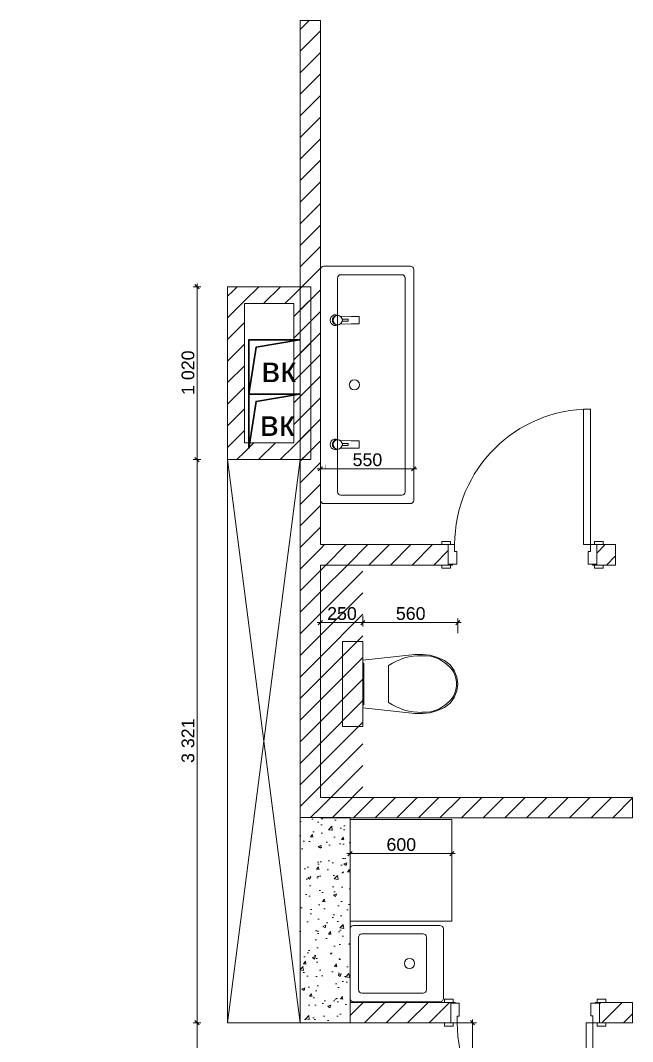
# Model space of a CAD drawing. Header units: millimetres. Extents: x 2336463 to 2579121, y 595385 to 778077.
# Drawn here: x 2508318 to 2511926, y 664505 to 670527 of the extents above; entities that cross this region are included whole.
import ezdxf

# ---------------------------------------------------------------- set-up
doc = ezdxf.new("R2010")
doc.units = ezdxf.units.MM
doc.header["$MEASUREMENT"] = 0
for name, color, linetype in [('+возводимые стены', 7, 'Continuous'), ('1 Планировка размеры', 7, 'Continuous'), ('Интерьер - Мебель', 7, 'Continuous'), ('сит план', 7, 'Continuous')]:
    doc.layers.add(name, color=color, linetype=linetype)
for name, color, linetype, lineweight, true_color in [('+возводимые стены_Ном._пера__102', 7, 'Continuous', 5, 0xcccccc), ('+возводимые стены_Ном._пера__169', 7, 'Continuous', 5, 0x68b353), ('+возводимые стены_Ном._пера__242', 7, 'Continuous', 13, 0x1b55b5), ('+размер планировка_Ном._пера__9', 7, 'Continuous', 15, 0x3dad99), ('1 Планировка размеры_Ном._пера__242', 7, 'Continuous', 13, 0x1b55b5), ('сит план_Ном._пера__87', 7, 'Continuous', 20, 0x6a6a6a)]:
    doc.layers.add(name, color=color, linetype=linetype, lineweight=lineweight, true_color=true_color)
for name, color, linetype, lineweight in [('1 Планировка_Ном._пера__1', 7, 'Continuous', 13), ('Двери ARCHICAD_Ном._пера__1', 7, 'Continuous', 13), ('Интерьер - Мебель_Ном._пера__1', 7, 'Continuous', 13), ('сит план_Ном._пера__1', 7, 'Continuous', 13), ('сит план_Ном._пера__21', 7, 'Continuous', 30)]:
    doc.layers.add(name, color=color, linetype=linetype, lineweight=lineweight)
doc.styles.add('СГЕНЕРИР_СТИЛЬ_1', font='arial.ttf')
doc.dimstyles.new('СГЕНЕРИР_СТИЛЬ__1', dxfattribs={"dimtxt": 75, "dimasz": 23.75, "dimexe": 0.18, "dimexo": 300, "dimgap": 0, "dimtad": 1, "dimtih": 1, "dimtoh": 1, "dimdec": 0, "dimzin": 0, "dimdsep": 46, "dimtxsty": 'СГЕНЕРИР_СТИЛЬ_1', "dimblk": 'ARROWHEAD_6', "dimblk1": 'ARROWHEAD_6', "dimblk2": 'ARROWHEAD_6', "dimcen": 0.09, "dimclrd": 256, "dimclre": 256, "dimclrt": 256, "dimazin": 0, "dimtfac": 1, "dimtdec": 4, "dimtmove": 0, "dimatfit": 3, "dimfxl": 0, "dimtolj": 1, "dimtzin": 0, "dimarcsym": 0})
doc.dimstyles.new('СГЕНЕРИР_СТИЛЬ__2', dxfattribs={"dimtxt": 75, "dimasz": 23.75, "dimexe": 0.18, "dimexo": 300, "dimgap": 0, "dimtad": 1, "dimdec": 0, "dimzin": 0, "dimdsep": 46, "dimtxsty": 'СГЕНЕРИР_СТИЛЬ_1', "dimblk": 'ARROWHEAD_6', "dimblk1": 'ARROWHEAD_6', "dimblk2": 'ARROWHEAD_6', "dimcen": 0.09, "dimclrd": 256, "dimclre": 256, "dimclrt": 256, "dimazin": 0, "dimtfac": 1, "dimtdec": 4, "dimtmove": 0, "dimatfit": 3, "dimfxl": 0, "dimtolj": 1, "dimtzin": 0, "dimarcsym": 0})
pattern_1 = [(45, (2086872.015, 585813.69), (-63.639609, 63.639609), [])]

# ---------------------------------------------------------------- blocks, each defined once
blk = doc.blocks.new('Перекрытие_68', base_point=(2510261.1, 665215.3))
at = {"layer": 'Интерьер - Мебель_Ном._пера__1', "color": 7, "linetype": 'Continuous', "lineweight": 13, "flags": 128}
blk.add_lwpolyline([(2510261.1, 665215.3), (2510861.1, 665215.3), (2510861.1, 665815.3), (2510261.1, 665815.3)], close=True, dxfattribs=at)
blk = doc.blocks.new('Перекрытие_70', base_point=(2509538.9, 664615.6))
at = {"layer": 'Интерьер - Мебель_Ном._пера__1', "color": 7, "linetype": 'Continuous', "lineweight": 13, "flags": 128}
blk.add_lwpolyline([(2509538.9, 664615.6), (2509966.1, 664615.6), (2509966.1, 667936.4), (2509538.9, 667936.4)], close=True, dxfattribs=at)
blk = doc.blocks.new('Стена_265', base_point=(2509538.9, 668956.4))
at = {"layer": 'сит план_Ном._пера__87', "linetype": 'Continuous', "lineweight": 20, "true_color": 0x6a6a6a}
h = blk.add_hatch(dxfattribs=at)
h.set_pattern_fill('Блоки_Бетонные_Эффективные', color=251, style=0, pattern_type=2)
h.set_pattern_definition(pattern_1)
h.paths.add_polyline_path([(2509638.9, 668856.4), (2509538.9, 668956.4), (2509538.9, 668856.4)])
h = blk.add_hatch(dxfattribs=at)
h.set_pattern_fill('Блоки_Бетонные_Эффективные', color=251, style=0, pattern_type=2)
h.set_pattern_definition(pattern_1)
h.paths.add_polyline_path([(2509638.9, 668956.4), (2509538.9, 668956.4), (2509638.9, 668856.4)])
h = blk.add_hatch(dxfattribs=at)
h.set_pattern_fill('Блоки_Бетонные_Эффективные', color=251, style=0, pattern_type=2)
h.set_pattern_definition(pattern_1)
h.paths.add_polyline_path([(2509638.9, 668856.4), (2509928.9, 668856.4), (2509928.9, 668956.4), (2509638.9, 668956.4)])
h = blk.add_hatch(dxfattribs=at)
h.set_pattern_fill('Блоки_Бетонные_Эффективные', color=251, style=0, pattern_type=2)
h.set_pattern_definition(pattern_1)
h.paths.add_polyline_path([(2509928.9, 668856.4), (2510028.9, 668856.4), (2510028.9, 668956.4)])
h = blk.add_hatch(dxfattribs=at)
h.set_pattern_fill('Блоки_Бетонные_Эффективные', color=251, style=0, pattern_type=2)
h.set_pattern_definition(pattern_1)
h.paths.add_polyline_path([(2509928.9, 668856.4), (2510028.9, 668956.4), (2509928.9, 668956.4)])
at = {"layer": 'сит план_Ном._пера__1', "color": 7, "linetype": 'Continuous', "lineweight": 13, "flags": 128}
for points in [[(2509538.9, 668956.4), (2509538.9, 668856.4)], [(2510028.9, 668956.4), (2509538.9, 668956.4)], [(2510028.9, 668956.4), (2510028.9, 668856.4)], [(2509638.9, 668856.4), (2509928.9, 668856.4)]]:
    blk.add_lwpolyline(points, dxfattribs=at)
blk = doc.blocks.new('Стена_266', base_point=(2510028.9, 668956.4))
at = {"layer": 'сит план_Ном._пера__87', "linetype": 'Continuous', "lineweight": 20, "true_color": 0x6a6a6a}
h = blk.add_hatch(dxfattribs=at)
h.set_pattern_fill('Блоки_Бетонные_Эффективные', color=251, style=0, pattern_type=2)
h.set_pattern_definition(pattern_1)
h.paths.add_polyline_path([(2509928.9, 668856.4), (2509928.9, 668036.4), (2510028.9, 668036.4), (2510028.9, 668856.4)])
h = blk.add_hatch(dxfattribs=at)
h.set_pattern_fill('Блоки_Бетонные_Эффективные', color=251, style=0, pattern_type=2)
h.set_pattern_definition(pattern_1)
h.paths.add_polyline_path([(2509928.9, 667936.4), (2510028.9, 667936.4), (2509928.9, 668036.4)])
h = blk.add_hatch(dxfattribs=at)
h.set_pattern_fill('Блоки_Бетонные_Эффективные', color=251, style=0, pattern_type=2)
h.set_pattern_definition(pattern_1)
h.paths.add_polyline_path([(2509928.9, 668036.4), (2510028.9, 667936.4), (2510028.9, 668036.4)])
at = {"layer": 'сит план_Ном._пера__1', "color": 7, "linetype": 'Continuous', "lineweight": 13, "flags": 128}
for points in [[(2509928.9, 668856.4), (2509928.9, 668036.4)], [(2510028.9, 667936.4), (2510028.9, 668856.4)], [(2510028.9, 667936.4), (2509928.9, 667936.4)]]:
    blk.add_lwpolyline(points, dxfattribs=at)
blk = doc.blocks.new('Стена_267', base_point=(2510028.9, 667936.4))
at = {"layer": 'сит план_Ном._пера__87', "linetype": 'Continuous', "lineweight": 20, "true_color": 0x6a6a6a}
h = blk.add_hatch(dxfattribs=at)
h.set_pattern_fill('Блоки_Бетонные_Эффективные', color=251, style=0, pattern_type=2)
h.set_pattern_definition(pattern_1)
h.paths.add_polyline_path([(2509538.9, 668036.4), (2509538.9, 667936.4), (2509638.9, 668036.4)])
h = blk.add_hatch(dxfattribs=at)
h.set_pattern_fill('Блоки_Бетонные_Эффективные', color=251, style=0, pattern_type=2)
h.set_pattern_definition(pattern_1)
h.paths.add_polyline_path([(2509638.9, 668036.4), (2509538.9, 667936.4), (2509638.9, 667936.4)])
h = blk.add_hatch(dxfattribs=at)
h.set_pattern_fill('Блоки_Бетонные_Эффективные', color=251, style=0, pattern_type=2)
h.set_pattern_definition(pattern_1)
h.paths.add_polyline_path([(2509928.9, 668036.4), (2509638.9, 668036.4), (2509638.9, 667936.4), (2509928.9, 667936.4)])
at = {"layer": 'сит план_Ном._пера__1', "color": 7, "linetype": 'Continuous', "lineweight": 13, "flags": 128}
for points in [[(2509538.9, 667936.4), (2509538.9, 668036.4)], [(2509928.9, 668036.4), (2509638.9, 668036.4)], [(2509538.9, 667936.4), (2509928.9, 667936.4)]]:
    blk.add_lwpolyline(points, dxfattribs=at)
blk = doc.blocks.new('Стена_268', base_point=(2509538.9, 667936.4))
at = {"layer": 'сит план_Ном._пера__87', "linetype": 'Continuous', "lineweight": 20, "true_color": 0x6a6a6a}
h = blk.add_hatch(dxfattribs=at)
h.set_pattern_fill('Блоки_Бетонные_Эффективные', color=251, style=0, pattern_type=2)
h.set_pattern_definition(pattern_1)
h.paths.add_polyline_path([(2509638.9, 668036.4), (2509638.9, 668856.4), (2509538.9, 668856.4), (2509538.9, 668036.4)])
at = {"layer": 'сит план_Ном._пера__1', "color": 7, "linetype": 'Continuous', "lineweight": 13, "flags": 128}
for points in [[(2509538.9, 668856.4), (2509538.9, 668036.4)], [(2509638.9, 668036.4), (2509638.9, 668856.4)]]:
    blk.add_lwpolyline(points, dxfattribs=at)
blk = doc.blocks.new('Стена_270', base_point=(2510086.5, 665825.6))
at = {"layer": '+возводимые стены_Ном._пера__169', "linetype": 'Continuous', "lineweight": 5, "true_color": 0x68b353}
h = blk.add_hatch(dxfattribs=at)
h.set_pattern_fill('Блоки_Бетонные_Эффективные', color=85, style=0, pattern_type=2)
h.set_pattern_definition(pattern_1)
h.paths.add_polyline_path([(2510086.5, 665825.6), (2510086.5, 670526.6), (2509966.5, 670526.6), (2509966.5, 665825.6)])
at = {"layer": '+возводимые стены_Ном._пера__102', "color": 254, "linetype": 'Continuous', "lineweight": 5, "true_color": 0xcccccc, "flags": 128}
for points in [[(2510086.5, 670526.6), (2509966.5, 670526.6)], [(2509966.5, 670526.6), (2509966.5, 665825.6)], [(2510086.5, 667435.1), (2510086.5, 670526.6)], [(2510086.5, 665944.5), (2510086.5, 667315.1)], [(2509966.5, 665825.6), (2510086.5, 665825.6)]]:
    blk.add_lwpolyline(points, dxfattribs=at)
blk = doc.blocks.new('Стена_271', base_point=(2510086.5, 665944.5))
at = {"layer": '+возводимые стены_Ном._пера__169', "linetype": 'Continuous', "lineweight": 5, "true_color": 0x68b353}
h = blk.add_hatch(dxfattribs=at)
h.set_pattern_fill('Блоки_Бетонные_Эффективные', color=85, style=0, pattern_type=2)
h.set_pattern_definition(pattern_1)
h.paths.add_polyline_path([(2510086.5, 665824.5), (2511926.5, 665824.5), (2511926.5, 665944.5), (2510086.5, 665944.5)])
at = {"layer": '+возводимые стены_Ном._пера__102', "color": 254, "linetype": 'Continuous', "lineweight": 5, "true_color": 0xcccccc, "flags": 128}
for points in [[(2511926.5, 665944.5), (2510086.5, 665944.5)], [(2511926.5, 665824.5), (2511926.5, 665944.5)], [(2510086.5, 665825.6), (2510086.5, 665824.5)], [(2510086.5, 665824.5), (2511926.5, 665824.5)]]:
    blk.add_lwpolyline(points, dxfattribs=at)
blk = doc.blocks.new('Однопольная Дверь 25_5')
at = {"layer": 'Двери ARCHICAD_Ном._пера__1', "color": 7, "linetype": 'Continuous', "lineweight": 13}
for p, q in [((360, 0), (360, 800)), ((360, 800), (400, 800)), ((400, 800), (400, 0)), ((-475, 0), (-475, 19)), ((-475, 19), (-425, 19)), ((-425, 0), (-475, 0)), ((-438, 0), (-475, 0)), ((-438, 0), (-475, 0)), ((-400, 0), (-438, 0)), ((-438, 0), (-438, -115)), ((-438, 0), (-438, -115)), ((-438, 0), (-438, -115)), ((-425, 19), (-425, 0)), ((-400, -40), (-400, 0)), ((400, 0), (360, 0)), ((438, 0), (400, 0)), ((400, 0), (400, -40)), ((425, 19), (475, 19)), ((425, 0), (425, 19)), ((475, 0), (425, 0)), ((438, -115), (438, 0)), ((438, 0), (438, -115)), ((438, 0), (438, -115)), ((438, 0), (475, 0)), ((438, 0), (475, 0)), ((475, 19), (475, 0)), ((-388, -40), (-400, -40)), ((-388, -115), (-388, -40)), ((400, -40), (388, -40)), ((388, -40), (388, -115)), ((-475, -139), (-475, -120)), ((-475, -120), (-425, -120)), ((-438, -120), (-475, -120)), ((-438, -120), (-475, -120)), ((-438, -120), (-438, -115)), ((-438, -115), (-413, -115)), ((-438, -115), (-388, -115)), ((-438, -115), (-438, -120)), ((-438, -115), (-438, -120)), ((-413, -120), (-438, -120)), ((-425, -120), (-425, -139)), ((-413, -115), (-413, -120)), ((388, -115), (438, -115)), ((413, -120), (413, -115)), ((413, -115), (438, -115)), ((438, -120), (413, -120)), ((425, -120), (475, -120)), ((425, -139), (425, -120)), ((438, -115), (438, -120)), ((438, -115), (438, -120)), ((438, -115), (438, -120)), ((438, -120), (475, -120)), ((438, -120), (475, -120)), ((475, -120), (475, -139)), ((-425, -139), (-475, -139)), ((475, -139), (425, -139))]:
    blk.add_line(p, q, dxfattribs=at)
blk.add_arc((400, 0), 800, 90, 180, dxfattribs=at)
blk = doc.blocks.new('Стена_272', base_point=(2511826.6, 667435.1))
at = {"layer": '+возводимые стены_Ном._пера__169', "linetype": 'Continuous', "lineweight": 5, "true_color": 0x68b353}
h = blk.add_hatch(dxfattribs=at)
h.set_pattern_fill('Блоки_Бетонные_Эффективные', color=85, style=0, pattern_type=2)
h.set_pattern_definition(pattern_1)
h.paths.add_polyline_path([(2510086.5, 667435.1), (2510086.5, 667315.1), (2510839.6, 667315.1), (2510839.6, 667435.1)])
h = blk.add_hatch(dxfattribs=at)
h.set_pattern_fill('Блоки_Бетонные_Эффективные', color=85, style=0, pattern_type=2)
h.set_pattern_definition(pattern_1)
h.paths.add_polyline_path([(2511826.6, 667435.1), (2511715.6, 667435.1), (2511715.6, 667315.1), (2511826.6, 667315.1)])
at = {"layer": '+возводимые стены_Ном._пера__102', "color": 254, "linetype": 'Continuous', "lineweight": 5, "true_color": 0xcccccc}
for p, q in [((2510839.6, 667435.1), (2510802.6, 667435.1)), ((2510839.6, 667435.1), (2510839.6, 667320.1)), ((2511715.6, 667435.1), (2511752.6, 667435.1)), ((2511715.6, 667435.1), (2511715.6, 667320.1)), ((2510839.6, 667315.1), (2510802.6, 667315.1)), ((2510839.6, 667320.1), (2510839.6, 667315.1)), ((2511715.6, 667320.1), (2511715.6, 667315.1)), ((2511715.6, 667315.1), (2511752.6, 667315.1))]:
    blk.add_line(p, q, dxfattribs=at)
at = {"layer": '+возводимые стены_Ном._пера__102', "color": 254, "linetype": 'Continuous', "lineweight": 5, "true_color": 0xcccccc, "flags": 128}
for points in [[(2510839.6, 667435.1), (2510086.5, 667435.1)], [(2511826.6, 667435.1), (2511715.6, 667435.1)], [(2511826.6, 667315.1), (2511826.6, 667435.1)], [(2510086.5, 667315.1), (2510839.6, 667315.1)], [(2511715.6, 667315.1), (2511826.6, 667315.1)]]:
    blk.add_lwpolyline(points, dxfattribs=at)
at = {"layer": 'Двери ARCHICAD_Ном._пера__1', "color": 7, "linetype": 'Continuous', "lineweight": 13, "zscale": 1000}
blk.add_blockref('Однопольная Дверь 25_5', (2511277.6, 667435.1), dxfattribs=at)
blk = doc.blocks.new('Стена_273', base_point=(2510261.1, 664615.6))
at = {"layer": '+возводимые стены_Ном._пера__169', "linetype": 'Continuous', "lineweight": 5, "true_color": 0x68b353}
h = blk.add_hatch(dxfattribs=at)
h.set_pattern_fill('Блоки_Бетонные_Эффективные', color=85, style=0, pattern_type=2)
h.set_pattern_definition(pattern_1)
h.paths.add_polyline_path([(2510261.1, 664735.6), (2510261.1, 664615.6), (2510855, 664615.6), (2510855, 664735.6)])
h = blk.add_hatch(dxfattribs=at)
h.set_pattern_fill('Блоки_Бетонные_Эффективные', color=85, style=0, pattern_type=2)
h.set_pattern_definition(pattern_1)
h.paths.add_polyline_path([(2511731, 664735.6), (2511731, 664615.6), (2511926.5, 664615.6), (2511926.5, 664735.6)])
at = {"layer": '+возводимые стены_Ном._пера__102', "color": 254, "linetype": 'Continuous', "lineweight": 5, "true_color": 0xcccccc}
for p, q in [((2510855, 664735.6), (2510818, 664735.6)), ((2510855, 664730.6), (2510855, 664735.6)), ((2510855, 664615.6), (2510855, 664730.6)), ((2511731, 664735.6), (2511768, 664735.6)), ((2511731, 664730.6), (2511731, 664735.6)), ((2511731, 664615.6), (2511731, 664730.6)), ((2510855, 664615.6), (2510818, 664615.6)), ((2511731, 664615.6), (2511768, 664615.6))]:
    blk.add_line(p, q, dxfattribs=at)
at = {"layer": '+возводимые стены_Ном._пера__102', "color": 254, "linetype": 'Continuous', "lineweight": 5, "true_color": 0xcccccc, "flags": 128}
for points in [[(2510855, 664735.6), (2510261.1, 664735.6)], [(2510261.1, 664735.6), (2510261.1, 664615.6)], [(2511926.5, 664735.6), (2511731, 664735.6)], [(2511926.5, 664615.6), (2511926.5, 664735.6)], [(2510261.1, 664615.6), (2510855, 664615.6)], [(2511731, 664615.6), (2511926.5, 664615.6)]]:
    blk.add_lwpolyline(points, dxfattribs=at)
at = {"layer": 'Двери ARCHICAD_Ном._пера__1', "color": 7, "linetype": 'Continuous', "lineweight": 13, "xscale": -0.9999999999999999, "zscale": 1000, "rotation": 180.0007538918382}
blk.add_blockref('Однопольная Дверь 25_5', (2511293, 664615.6), dxfattribs=at)
blk = doc.blocks.new('Унитаз 25')
at = {"layer": 'Интерьер - Мебель_Ном._пера__1', "color": 7, "linetype": 'Continuous', "lineweight": 13}
for p, q in [((-250, 120), (250, 120)), ((-250, 0), (-250, 120)), ((250, 0), (250, 120)), ((-250, 0), (250, 0)), ((0, -151.4), (-108.9, -151.4)), ((108.9, -151.4), (0, -151.4))]:
    blk.add_line(p, q, dxfattribs=at)
at = {"layer": 'Интерьер - Мебель_Ном._пера__1', "color": 7, "linetype": 'Continuous', "lineweight": 13, "flags": 128}
for points in [[(-169.4, -396.7), (-157, -440.3), (-138, -481.3), (-112.4, -513.9), (-79.4, -538.8), (-41, -554.6), (0, -560), (41, -554.6), (79.4, -538.8), (112.4, -513.9), (138, -481.3), (157, -440.3), (169.4, -396.7), (174.9, -351.8), (173.3, -306.6), (141, 0), (-141, 0), (-173.3, -306.6), (-174.9, -351.8)], [(123, 0), (-123, 0), (-123, -5), (123, -5)]]:
    blk.add_lwpolyline(points, close=True, dxfattribs=at)
at = {"layer": 'Интерьер - Мебель_Ном._пера__1', "color": 7, "linetype": 'Continuous', "lineweight": 13}
for centre, major_axis, start_param, end_param in [((258.1, -339.4), (425.3, 0), 2.612188, 3.165208), ((-258.1, -339.4), (425.3, 0), 6.259567, 6.812588), ((89.5, -360.8), (256.9, 0), 3.085861, 3.98645), ((-89.5, -360.8), (256.9, 0), 5.438324, 6.338913), ((0.8, -431.2), (138.5, 0), 4.079884, 4.706528), ((-0.8, -431.2), (138.5, 0), 4.71825, 5.344894)]:
    blk.add_ellipse(centre, major_axis=major_axis, ratio=0.875546, start_param=start_param, end_param=end_param, dxfattribs=at)
blk = doc.blocks.new('Мойка Обычная 25_3')
at = {"layer": 'Интерьер - Мебель_Ном._пера__1', "color": 7, "linetype": 'Continuous', "lineweight": 13}
for p, q in [((50, 430), (50, 70)), ((380, 450), (70, 450)), ((400, 70), (400, 430)), ((70, 50), (380, 50))]:
    blk.add_line(p, q, dxfattribs=at)
at = {"layer": 'Интерьер - Мебель_Ном._пера__1', "color": 7, "linetype": 'Continuous', "lineweight": 13, "flags": 128}
blk.add_lwpolyline([(20, 0), (430, 0, 0.414214), (450, 20), (450, 530, 0.414214), (430, 550), (20, 550, 0.414214), (0, 530), (0, 20, 0.414214)], format="xyb", close=True, dxfattribs=at)
at = {"layer": 'Интерьер - Мебель_Ном._пера__1', "color": 7, "linetype": 'Continuous', "lineweight": 13}
blk.add_circle((225, 350), 30, dxfattribs=at)
for centre, start, end in [((70, 430), 90, 180), ((380, 430), 0, 90), ((70, 70), 180, 270), ((380, 70), 270, 0)]:
    blk.add_arc(centre, 20, start, end, dxfattribs=at)
blk.add_point((70, 50), dxfattribs=at)
blk = doc.blocks.new('Мойка Обычная 25_6')
at = {"layer": 'Интерьер - Мебель_Ном._пера__1', "color": 7, "linetype": 'Continuous', "lineweight": 13}
for p, q in [((50, 430), (50, 70)), ((1330, 450), (70, 450)), ((1350, 70), (1350, 430)), ((70, 50), (1330, 50))]:
    blk.add_line(p, q, dxfattribs=at)
at = {"layer": 'Интерьер - Мебель_Ном._пера__1', "color": 7, "linetype": 'Continuous', "lineweight": 13, "flags": 128}
blk.add_lwpolyline([(20, 0), (1380, 0, 0.414214), (1400, 20), (1400, 530, 0.414214), (1380, 550), (20, 550, 0.414214), (0, 530), (0, 20, 0.414214)], format="xyb", close=True, dxfattribs=at)
at = {"layer": 'Интерьер - Мебель_Ном._пера__1', "color": 7, "linetype": 'Continuous', "lineweight": 13}
blk.add_circle((700, 350), 30, dxfattribs=at)
for centre, start, end in [((70, 430), 90, 180), ((1330, 430), 0, 90), ((70, 70), 180, 270), ((1330, 70), 270, 0)]:
    blk.add_arc(centre, 20, start, end, dxfattribs=at)
blk.add_point((70, 50), dxfattribs=at)
blk = doc.blocks.new('*D2858', base_point=(2086872, 585813.7))
at = {"layer": '1 Планировка размеры_Ном._пера__242', "color": 152, "linetype": 'Continuous', "lineweight": 13, "true_color": 0x1b55b5}
for p, q in [((2510099, 666988.1), (2510074, 666963.1)), ((2510086.5, 666125.6), (2510086.5, 666999.1)), ((2510067.7, 666975.6), (2510086.5, 666975.6))]:
    blk.add_line(p, q, dxfattribs=at)
blk = doc.blocks.new('ARROWHEAD_6')
at = {"color": 0, "linetype": 'Continuous', "lineweight": 0}
for p, q in [((0, 0), (-1, 0)), ((-0.5, -0.5), (0.5, 0.5))]:
    blk.add_line(p, q, dxfattribs=at)
blk = doc.blocks.new('*D2859', base_point=(2086872, 585813.7))
at = {"layer": '1 Планировка размеры_Ном._пера__242', "color": 152, "linetype": 'Continuous', "lineweight": 13, "true_color": 0x1b55b5}
for p, q in [((2510099, 666988.1), (2510074, 666963.1)), ((2510086.5, 666125.6), (2510086.5, 666999.1)), ((2510349.1, 666988.1), (2510324.1, 666963.1)), ((2510336.6, 666952.2), (2510336.6, 667015.1)), ((2510086.5, 666975.6), (2510336.6, 666975.6))]:
    blk.add_line(p, q, dxfattribs=at)
at = {"layer": '1 Планировка размеры_Ном._пера__242', "color": 152, "lineweight": 13, "true_color": 0x1b55b5, "insert": (2510126.1, 666990.6), "char_height": 75, "attachment_point": 7, "style": 'СГЕНЕРИР_СТИЛЬ_1'}
blk.add_mtext('\\A1;{\\pql;\\fArial|b0|i0|c204|p38;250}', dxfattribs=at)
blk = doc.blocks.new('*D2860', base_point=(2086872, 585813.7))
at = {"layer": '1 Планировка размеры_Ном._пера__242', "color": 152, "linetype": 'Continuous', "lineweight": 13, "true_color": 0x1b55b5}
for p, q in [((2510349.1, 666988.1), (2510324.1, 666963.1)), ((2510336.6, 666952.2), (2510336.6, 667015.1)), ((2510884.1, 666963.1), (2510909.1, 666988.1)), ((2510896.6, 666913.4), (2510896.6, 666999.1)), ((2510336.6, 666975.6), (2510896.6, 666975.6)), ((2510896.6, 666975.6), (2510915.3, 666975.6))]:
    blk.add_line(p, q, dxfattribs=at)
at = {"layer": '1 Планировка размеры_Ном._пера__242', "color": 152, "lineweight": 13, "true_color": 0x1b55b5, "insert": (2510531.2, 666990.6), "char_height": 75, "attachment_point": 7, "style": 'СГЕНЕРИР_СТИЛЬ_1'}
blk.add_mtext('\\A1;{\\pql;\\fArial|b0|i0|c204|p38;560}', dxfattribs=at)
blk = doc.blocks.new('*D2861', base_point=(2086872, 585813.7))
at = {"layer": '1 Планировка размеры_Ном._пера__242', "color": 152, "linetype": 'Continuous', "lineweight": 13, "true_color": 0x1b55b5}
for p, q in [((2510242.3, 665613.1), (2510261.1, 665613.1)), ((2510273.6, 665625.6), (2510248.6, 665600.6)), ((2510261.1, 664915.6), (2510261.1, 665636.5)), ((2510261.1, 665613.1), (2510861.1, 665613.1)), ((2510848.6, 665600.6), (2510873.6, 665625.6)), ((2510861.1, 665515.3), (2510861.1, 665636.5)), ((2510861.1, 665613.1), (2510879.8, 665613.1))]:
    blk.add_line(p, q, dxfattribs=at)
at = {"layer": '1 Планировка размеры_Ном._пера__242', "color": 152, "lineweight": 13, "true_color": 0x1b55b5, "insert": (2510475.7, 665628.1), "char_height": 75, "attachment_point": 7, "style": 'СГЕНЕРИР_СТИЛЬ_1'}
blk.add_mtext('\\A1;{\\pql;\\fArial|b0|i0|c204|p38;600}', dxfattribs=at)
blk = doc.blocks.new('*D2867', base_point=(2086872, 585813.7))
at = {"layer": '1 Планировка размеры_Ном._пера__242', "color": 152, "linetype": 'Continuous', "lineweight": 13, "true_color": 0x1b55b5}
for p, q in [((2509382.3, 664615.6), (2509335.5, 664615.6)), ((2509346.4, 664628.1), (2509371.4, 664603.1)), ((2509358.9, 663637.6), (2509358.9, 664615.6)), ((2509382.3, 663637.6), (2509335.5, 663637.6)), ((2509346.4, 663650.1), (2509371.4, 663625.1)), ((2509358.9, 663618.8), (2509358.9, 663637.6))]:
    blk.add_line(p, q, dxfattribs=at)
at = {"layer": '1 Планировка размеры_Ном._пера__242', "color": 152, "lineweight": 13, "true_color": 0x1b55b5, "insert": (2509343.9, 664041.2), "char_height": 75, "attachment_point": 7, "rotation": 90, "style": 'СГЕНЕРИР_СТИЛЬ_1'}
blk.add_mtext('\\A1;{\\pql;\\fArial|b0|i0|c204|p38;978}', dxfattribs=at)
blk = doc.blocks.new('*D2868', base_point=(2086872, 585813.7))
at = {"layer": '1 Планировка размеры_Ном._пера__242', "color": 152, "linetype": 'Continuous', "lineweight": 13, "true_color": 0x1b55b5}
for p, q in [((2509346.4, 667948.9), (2509371.4, 667923.9)), ((2509382.3, 667936.4), (2509335.5, 667936.4)), ((2509358.9, 664615.6), (2509358.9, 667936.4)), ((2509382.3, 664615.6), (2509335.5, 664615.6)), ((2509346.4, 664628.1), (2509371.4, 664603.1))]:
    blk.add_line(p, q, dxfattribs=at)
at = {"layer": '1 Планировка размеры_Ном._пера__242', "color": 152, "lineweight": 13, "true_color": 0x1b55b5, "insert": (2509343.9, 666147.8), "char_height": 75, "attachment_point": 7, "rotation": 90, "style": 'СГЕНЕРИР_СТИЛЬ_1'}
blk.add_mtext('\\A1;{\\pql;\\fArial|b0|i0|c204|p38;3\xa0321}', dxfattribs=at)
blk = doc.blocks.new('*D2869', base_point=(2086872, 585813.7))
at = {"layer": '1 Планировка размеры_Ном._пера__242', "color": 152, "linetype": 'Continuous', "lineweight": 13, "true_color": 0x1b55b5}
for p, q in [((2509371.4, 668943.9), (2509346.4, 668968.9)), ((2509358.9, 668956.4), (2509358.9, 668975.2)), ((2509382.3, 668956.4), (2509335.5, 668956.4)), ((2509358.9, 667936.4), (2509358.9, 668956.4)), ((2509346.4, 667948.9), (2509371.4, 667923.9)), ((2509382.3, 667936.4), (2509335.5, 667936.4))]:
    blk.add_line(p, q, dxfattribs=at)
at = {"layer": '1 Планировка размеры_Ном._пера__242', "color": 152, "lineweight": 13, "true_color": 0x1b55b5, "insert": (2509343.9, 668318.2), "char_height": 75, "attachment_point": 7, "rotation": 90, "style": 'СГЕНЕРИР_СТИЛЬ_1'}
blk.add_mtext('\\A1;{\\pql;\\fArial|b0|i0|c204|p38;1\xa0020}', dxfattribs=at)
blk = doc.blocks.new('*D2870', base_point=(2086872, 585813.7))
at = {"layer": '1 Планировка размеры_Ном._пера__242', "color": 152, "linetype": 'Continuous', "lineweight": 13, "true_color": 0x1b55b5}
for p, q in [((2510067.7, 667882.4), (2510086.5, 667882.4)), ((2510099, 667894.9), (2510074, 667869.9)), ((2510086.5, 667735.1), (2510086.5, 667905.9)), ((2510086.5, 667882.4), (2510636.5, 667882.4)), ((2510624, 667869.9), (2510649, 667894.9)), ((2510636.5, 667859), (2510636.5, 667905.9)), ((2510636.5, 667882.4), (2510655.2, 667882.4))]:
    blk.add_line(p, q, dxfattribs=at)
at = {"layer": '1 Планировка размеры_Ном._пера__242', "color": 152, "lineweight": 13, "true_color": 0x1b55b5, "insert": (2510276.1, 667897.4), "char_height": 75, "attachment_point": 7, "style": 'СГЕНЕРИР_СТИЛЬ_1'}
blk.add_mtext('\\A1;{\\pql;\\fArial|b0|i0|c204|p38;550}', dxfattribs=at)
blk = doc.blocks.new('*D2875', base_point=(2086872, 585813.7))
at = {"layer": '1 Планировка размеры_Ном._пера__242', "color": 152, "linetype": 'Continuous', "lineweight": 13, "true_color": 0x1b55b5}
for p, q in [((2510982.7, 664634.3), (2510982.7, 664615.6)), ((2510266.1, 664615.6), (2511006.2, 664615.6)), ((2510995.2, 664603.1), (2510970.2, 664628.1)), ((2510982.7, 664615.6), (2510982.7, 663106)), ((2504891.4, 663106.1), (2511006.1, 663106)), ((2510995.2, 663093.5), (2510970.2, 663118.5)), ((2510982.7, 663106), (2510982.7, 661315.5))]:
    blk.add_line(p, q, dxfattribs=at)
at = {"layer": '1 Планировка размеры_Ном._пера__242', "color": 152, "lineweight": 13, "true_color": 0x1b55b5, "insert": (2510967.7, 663732.5), "char_height": 75, "attachment_point": 7, "rotation": 89.99917, "style": 'СГЕНЕРИР_СТИЛЬ_1'}
blk.add_mtext('\\A1;{\\pql;\\fArial|b0|i0|c204|p38;1\xa0510}', dxfattribs=at)
blk = doc.blocks.new('Смеситель 25')
at = {"layer": '1 Планировка_Ном._пера__1', "color": 7, "linetype": 'Continuous', "lineweight": 13}
for p, q in [((-6, -75), (-6, -39.3)), ((6, -75), (6, -39.3)), ((-6, -75), (6, -75))]:
    blk.add_line(p, q, dxfattribs=at)
at = {"layer": '1 Планировка_Ном._пера__1', "color": 7, "linetype": 'Continuous', "lineweight": 13, "flags": 128}
blk.add_lwpolyline([(-25.7, -22.2, 0.059158), (-22.7, -28), (-22, -92.5), (-22, -140), (22, -140), (22, -92.5), (22.7, -28, 0.059158), (25.7, -22.2), (29.9, -11.2, 1.450463), (-29.9, -11.2)], format="xyb", close=True, dxfattribs=at)
at = {"layer": '1 Планировка_Ном._пера__1', "color": 7, "linetype": 'Continuous', "lineweight": 13}
blk.add_circle((0, -12.5), 27.5, dxfattribs=at)
blk.add_arc((0, -9.1), 27.5, 356.3287, 183.6713, dxfattribs=at)

msp = doc.modelspace()

# ---------------------------------------------------------------- hatches: boundary and pattern name
at = {"layer": '+возводимые стены_Ном._пера__242', "linetype": 'Continuous', "lineweight": 13, "true_color": 0x1b55b5}
h = msp.add_hatch(dxfattribs=at)
h.set_pattern_fill('Блоки_Бетонные_Эффективные', color=152, style=0, pattern_type=2)
h.set_pattern_definition(pattern_1)
h.paths.add_polyline_path([(2510086.5, 667315.1), (2510086.5, 665938), (2510336.6, 665938), (2510336.6, 667315.1)])
at = {"layer": '+размер планировка_Ном._пера__9', "linetype": 'Continuous', "lineweight": 0, "true_color": 0x1e564c}
msp.add_hatch(color=139, dxfattribs=at).paths.add_polyline_path([(2510116.1, 667906.4), (2510116.1, 667886), (2510117.3, 667886), (2510117.3, 667906.4)])
at = {"layer": 'сит план_Ном._пера__1', "linetype": 'Continuous', "lineweight": 13}
h = msp.add_hatch(dxfattribs=at)
h.set_pattern_fill('AR_CONC', style=0, pattern_type=2)
h.set_pattern_definition([(50, (2086872.01, 585813.69), (-182.18467, 15.939086), [19.05, -209.55]), (355, (2086872.01, 585813.69), (-35.24342, 191.056845), [15.24, -167.640584]), (100.451445, (2086887.2, 585812.36), (146.94125, 175.11775), [16.19001, -178.090245]), (46.1842, (2086872.01, 585864.49), (-271.07904, 42.04233), [28.575, -314.325]), (96.63556, (2086894.6, 585860.98), (237.40413, 247.42612), [24.28502, -267.1356]), (351.18415, (2086872.01, 585864.49), (237.40413, 247.42612), [22.85997, -251.45973]), (21, (2086897.41, 585851.79), (-151.61439, 102.2652), [19.05, -209.55]), (326, (2086897.41, 585851.79), (61.80203, 184.18797), [15.24, -167.64]), (71.451445, (2086910.05, 585843.26), (213.41642, 81.92277), [16.19001, -178.08994]), (37.5, (2086872.015, 585813.686), (3.088603, 84.555039), [0, -165.608, 0, -170.18, 0, -168.275]), (7.5, (2086872.015, 585813.69), (66.819663, 100.180575), [0, -97.028, 0, -161.798, 0, -64.135]), (327.5, (2086815.37, 585813.686), (-135.590595, 5.728744), [0, -63.5, 0, -198.12, 0, -262.89]), (317.5, (2086789.97, 585813.69), (148.12918, 25.42649), [0, -82.55, 0, -131.572, 0, -186.69])])
h.paths.add_polyline_path([(2509966.1, 665825.6), (2510261.1, 665825.6), (2510261.1, 664615.6), (2509966.1, 664615.6)])

# ---------------------------------------------------------------- linework, layer by layer
at = {"layer": '1 Планировка_Ном._пера__1', "color": 7, "linetype": 'Continuous', "lineweight": 13}
for p, q in [((2509538.9, 664615.6), (2509966.1, 667936.4)), ((2509538.9, 667936.4), (2509966.1, 664615.6))]:
    msp.add_line(p, q, dxfattribs=at)
at = {"layer": 'сит план_Ном._пера__1', "color": 7, "linetype": 'Continuous', "lineweight": 13, "flags": 128}
msp.add_lwpolyline([(2509966.1, 665825.6), (2510261.1, 665825.6), (2510261.1, 664615.6), (2509966.1, 664615.6)], close=True, dxfattribs=at)
at = {"layer": 'сит план_Ном._пера__21', "color": 7, "linetype": 'Continuous', "lineweight": 30, "flags": 128}
for points in [[(2509663.9, 668322.5), (2509663.9, 668642.5), (2509963.9, 668642.5), (2509706.7, 668599.6)], [(2509663.9, 668002.5), (2509663.9, 668322.5), (2509963.9, 668322.5), (2509706.8, 668279.6)]]:
    msp.add_lwpolyline(points, close=True, dxfattribs=at)

# ---------------------------------------------------------------- block references
at = {"layer": '+возводимые стены', "color": 254, "lineweight": 5, "true_color": 0xcccccc}
for name, p in [('Стена_270', (2510086.5, 665825.6)), ('Стена_272', (2511826.6, 667435.1)), ('Стена_271', (2510086.5, 665944.5)), ('Стена_273', (2510261.1, 664615.6))]:
    msp.add_blockref(name, p, dxfattribs=at)
at = {"layer": '1 Планировка_Ном._пера__1', "color": 7, "linetype": 'Continuous', "lineweight": 13, "xscale": -1, "zscale": 1000, "rotation": 90}
for p in [(2510175.7, 668758.9), (2510175.7, 668026.2)]:
    msp.add_blockref('Смеситель 25', p, dxfattribs=at)
at = {"layer": 'Интерьер - Мебель', "color": 7, "linetype": 'Continuous', "lineweight": 13}
for name, p in [('Перекрытие_70', (2509538.9, 664615.6)), ('Перекрытие_68', (2510261.1, 665215.3))]:
    msp.add_blockref(name, p, dxfattribs=at)
at = {"layer": 'Интерьер - Мебель_Ном._пера__1', "color": 7, "linetype": 'Continuous', "lineweight": 13, "xscale": -1, "zscale": 1000}
for name, p, rotation in [('Мойка Обычная 25_6', (2510636.5, 669077.2), 90), ('Унитаз 25', (2510336.6, 666613.4), 90), ('Мойка Обычная 25_3', (2510261.1, 664739.7), 270)]:
    msp.add_blockref(name, p, dxfattribs=dict(at, rotation=rotation))
at = {"layer": 'сит план', "color": 7, "lineweight": 13}
for name, p in [('Стена_265', (2509538.9, 668956.4)), ('Стена_268', (2509538.9, 667936.4)), ('Стена_266', (2510028.9, 668956.4)), ('Стена_267', (2510028.9, 667936.4))]:
    msp.add_blockref(name, p, dxfattribs=at)

# ---------------------------------------------------------------- texts
at = {"layer": 'сит план_Ном._пера__1', "color": 7, "linetype": 'Continuous', "lineweight": 13, "char_height": 150, "attachment_point": 1, "style": 'СГЕНЕРИР_СТИЛЬ_1'}
for insert in [(2509737.9, 668543.4), (2509729.7, 668226.5)]:
    msp.add_mtext('\\A1;{\\pql;\\fArial|b0|i0|c204|p38;вк}', dxfattribs=dict(at, insert=insert))

# ---------------------------------------------------------------- dimensions: what is measured, and where the dimension line sits
at = {"layer": '1 Планировка размеры', "color": 152, "linetype": 'Continuous', "lineweight": 13, "true_color": 0x1b55b5}
for base, p1, p2, angle, picture, middle, turn in [((2509358.9, 668956.4), (2509538.9, 667936.4), (2509538.9, 668956.4), 90, '*D2869', (2509306.4, 668447), 90), ((2509358.9, 667936.4), (2509538.9, 664615.6), (2509538.9, 667936.4), 90, '*D2868', (2509306.4, 666276.6), 90), ((2510982.7, 663106), (2509966.1, 664615.6), (2504591.4, 663106.1), 269.99917, '*D2875', (2510930.2, 663861.4), 89.99917), ((2509358.9, 664615.6), (2509188.4, 663637.6), (2509538.9, 664615.6), 90, '*D2867', (2509306.4, 664127), 90)]:
    dim = msp.add_linear_dim(base=base, p1=p1, p2=p2, angle=angle, dimstyle='СГЕНЕРИР_СТИЛЬ__2', dxfattribs=at)
    dim.commit()
    dim.dimension.update_dxf_attribs({"geometry": picture, "text_midpoint": middle, "dimtype": 160, "text_rotation": turn})
for base, p1, p2, picture, middle in [((2510636.5, 667882.4), (2510086.5, 667435.1), (2510636.5, 667677.2), '*D2870', (2510361.9, 667934.9)), ((2510336.6, 666975.6), (2510086.5, 665938), (2510336.6, 667315.1), '*D2859', (2510211.9, 667028.1)), ((2510896.6, 666975.6), (2510336.6, 667315.1), (2510896.6, 666613.4), '*D2860', (2510616.9, 667028.1)), ((2510086.4645815, 666975.6275596), (2510086.4645815, 665825.563219), (2510086.4645815, 665937.9848728), '*D2858', (2510086.5956468, 667028.1275602)), ((2510861.1, 665613.1), (2510261.1, 664615.6), (2510861.1, 665215.3), '*D2861', (2510561.5, 665665.6))]:
    dim = msp.add_linear_dim(base=base, p1=p1, p2=p2, dimstyle='СГЕНЕРИР_СТИЛЬ__1', dxfattribs=at)
    dim.commit()
    dim.dimension.update_dxf_attribs({"geometry": picture, "text_midpoint": middle, "dimtype": 160})

doc.saveas('drawing.dxf')
